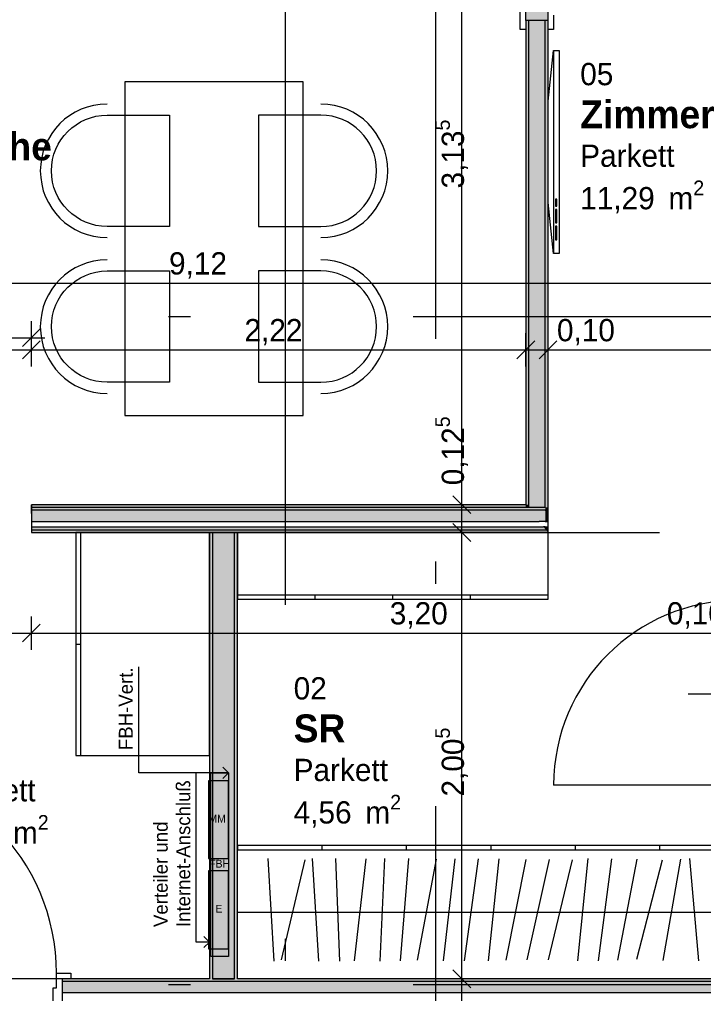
# Model space of a CAD drawing. Header units: metres. Extents: x -3 to 205, y -18 to 45.
# Drawn here: x 13.131 to 16.203, y -6.041 to -1.665 of the extents above; entities that cross this region are included whole.
import ezdxf

# ---------------------------------------------------------------- set-up
doc = ezdxf.new("R2010")
doc.units = ezdxf.units.M
doc.header["$MEASUREMENT"] = 0
for name, pattern in [('Achse', [0.004, 0.002, -0.001, 0, -0.001]), ('Schnittlinie', [0.006, 0.003, -0.0015, 0, -0.0015]), ('Untersicht', [0.001, 0.0005, -0.0005])]:
    doc.linetypes.add(name, pattern=pattern)
for name, color, linetype in [('1._1.Stock PP STG1_3_000 Achsraster', 7, 'Continuous'), ('1._1.Stock PP STG1_3_120 Wand Innen tragend', 7, 'Continuous'), ('1._1.Stock PP STG1_3_130 Wand Innen', 7, 'Continuous'), ('1._1.Stock PP STG1_3_510 Möblierung', 7, 'Continuous'), ('1._1.Stock PP STG1_3_620 Haustechnik Installation', 7, 'Continuous'), ('1._1.Stock PP STG1_3_630 Elektrische Installation', 7, 'Continuous'), ('1._1.Stock PP STG1_3_810 Raum', 7, 'Continuous'), ('1._1.Stock PP STG1_3_815 Raumbegrenzung', 7, 'Continuous'), ('1._1.Stock PP STG1_3_851 Marker Schnitt', 7, 'Continuous'), ('1._1.Stock PP STG1_3_945 Einreichplan Beschriftung', 7, 'Continuous'), ('1._1.Stock PP STG1_3_950 Polierplan Bemaßung', 7, 'Continuous'), ('1._1.Stock PP STG1_3_950-1 Polierplan Bemaßung Küche', 7, 'Continuous')]:
    doc.layers.add(name, color=color, linetype=linetype)
doc.styles.add('ERSTELLTER_STIL_2', font='')
doc.styles.add('ERSTELLTER_STIL_6', font='')
doc.styles.get('ERSTELLTER_STIL_2').set_extended_font_data('Eurostile')
doc.styles.get('ERSTELLTER_STIL_6').set_extended_font_data('Eurostile', bold=True)

msp = doc.modelspace()

# ---------------------------------------------------------------- hatches: boundary and pattern name
at = {"layer": '1._1.Stock PP STG1_3_120 Wand Innen tragend', "linetype": 'Continuous', "lineweight": 13, "true_color": 0xfb02fe}
msp.add_hatch(color=6, dxfattribs=at).paths.add_polyline_path([(13.3225, -5.9875), (16.385, -5.9875), (16.385, -5.975), (13.3225, -5.975)])
at = {"layer": '1._1.Stock PP STG1_3_120 Wand Innen tragend', "linetype": 'Continuous', "lineweight": 13, "true_color": 0xffaa00}
msp.add_hatch(color=40, dxfattribs=at).paths.add_polyline_path([(16.385, -5.9875), (13.3225, -5.9875), (13.3225, -6.0375), (16.385, -6.0375)])
at = {"layer": '1._1.Stock PP STG1_3_130 Wand Innen', "linetype": 'Continuous', "lineweight": 0, "true_color": 0xffffff}
msp.add_hatch(color=7, dxfattribs=at).paths.add_polyline_path([(15.505, -0.78), (15.405, -0.78), (15.405, -1.67), (15.505, -1.67)])
at = {"layer": '1._1.Stock PP STG1_3_130 Wand Innen', "linetype": 'Continuous', "lineweight": 13, "true_color": 0xfb02fe}
for points in [[(15.405, -3.845), (15.4175, -3.845), (15.4175, -1.67), (15.405, -1.67)], [(15.505, -1.67), (15.4925, -1.67), (15.4925, -3.8575), (15.505, -3.8575)], [(15.405, -3.845), (13.185, -3.845), (13.185, -3.8575), (15.405, -3.8575)], [(15.415, -3.8575), (15.405, -3.845), (15.405, -3.8575)], [(15.405, -3.845), (15.415, -3.8575), (15.4175, -3.8575), (15.4175, -3.845)], [(15.415, -3.8575), (13.185, -3.8575), (13.185, -3.87), (15.425, -3.87)], [(15.415, -3.8575), (15.4175, -3.8606), (15.4175, -3.8575)], [(15.4175, -3.8575), (15.4175, -3.8606), (15.425, -3.87), (15.4925, -3.87), (15.4925, -3.8575)], [(15.4925, -3.8575), (15.4925, -3.87), (15.505, -3.87), (15.505, -3.8575)], [(13.185, -3.9575), (15.495, -3.9575), (15.485, -3.945), (13.185, -3.945)], [(13.185, -3.97), (15.505, -3.97), (15.495, -3.9575), (13.185, -3.9575)], [(13.985, -3.97), (13.985, -5.975), (13.9975, -5.975), (13.9975, -3.97)], [(14.11, -5.975), (14.11, -3.97), (14.0975, -3.97), (14.0975, -5.975)], [(15.485, -3.945), (15.4925, -3.9544), (15.4925, -3.945)], [(15.4925, -3.945), (15.4925, -3.9544), (15.495, -3.9575), (15.505, -3.9575), (15.505, -3.945)], [(15.505, -3.9575), (15.495, -3.9575), (15.505, -3.97)]]:
    msp.add_hatch(color=6, dxfattribs=at).paths.add_polyline_path(points)
at = {"layer": '1._1.Stock PP STG1_3_130 Wand Innen', "linetype": 'Continuous', "lineweight": 13, "true_color": 0xffaa00}
for points in [[(15.4925, -1.67), (15.4175, -1.67), (15.4175, -3.8575), (15.4925, -3.8575)], [(15.425, -3.87), (13.185, -3.87), (13.185, -3.92), (15.465, -3.92)], [(15.425, -3.87), (15.465, -3.92), (15.4925, -3.92), (15.4925, -3.87)], [(15.4925, -3.87), (15.4925, -3.92), (15.505, -3.92), (15.505, -3.87)], [(14.0975, -5.975), (14.0975, -3.97), (13.9975, -3.97), (13.9975, -5.975)]]:
    msp.add_hatch(color=40, dxfattribs=at).paths.add_polyline_path(points)
at = {"layer": '1._1.Stock PP STG1_3_620 Haustechnik Installation', "linetype": 'Continuous', "lineweight": 0, "true_color": 0x3f0000}
msp.add_hatch(color=18, dxfattribs=at).paths.add_polyline_path([(14.07, -5.05), (13.99, -5.05), (13.99, -5.875), (14.07, -5.875)])
at = {"layer": '1._1.Stock PP STG1_3_630 Elektrische Installation', "linetype": 'Continuous', "lineweight": 0, "true_color": 0x3f1b00}
for points in [[(14.07, -5.085), (13.98, -5.085), (13.98, -5.435), (14.07, -5.435)], [(14.07, -5.49), (13.98, -5.49), (13.98, -5.84), (14.07, -5.84)]]:
    msp.add_hatch(color=28, dxfattribs=at).paths.add_polyline_path(points)

# ---------------------------------------------------------------- linework, layer by layer
at = {"layer": '1._1.Stock PP STG1_3_000 Achsraster', "color": 5, "linetype": 'Achse', "lineweight": 0, "ltscale": 1000}
for p, q in [((15, 3), (15, -18)), ((-1.5, -3), (21, -3)), ((-1.5, -6), (21, -6))]:
    msp.add_line(p, q, dxfattribs=at)
at = {"layer": '1._1.Stock PP STG1_3_120 Wand Innen tragend', "color": 7, "linetype": 'Continuous', "lineweight": 13, "ltscale": 1000}
for p, q in [((13.2975, -6.015), (13.2975, -5.95)), ((13.2975, -5.95), (13.3625, -5.95)), ((13.3625, -5.95), (13.3625, -5.975)), ((13.3225, -5.975), (13.3225, -5.9875)), ((13.3625, -5.975), (13.3225, -5.975)), ((13.3225, -5.975), (13.3225, -6.225)), ((13.3225, -5.975), (13.3225, -5.9875)), ((13.3225, -5.975), (13.3225, -5.9875)), ((16.385, -5.9875), (13.3225, -5.9875)), ((13.3225, -5.9875), (13.3225, -6.0375)), ((13.3225, -5.9875), (13.3225, -6.0375)), ((13.3225, -5.9875), (13.3225, -6.0375)), ((13.2825, -6.25), (13.2825, -6.015)), ((13.2825, -6.015), (13.2975, -6.015)), ((16.385, -6.0375), (13.3225, -6.0375)), ((13.3225, -6.0375), (13.3225, -6.045)), ((13.3225, -6.0375), (13.3225, -6.045)), ((13.3225, -6.0375), (13.3225, -6.045))]:
    msp.add_line(p, q, dxfattribs=at)
at = {"layer": '1._1.Stock PP STG1_3_120 Wand Innen tragend', "color": 8, "linetype": 'Continuous', "lineweight": 13, "ltscale": 1000}
msp.add_line((13.3225, -5.975), (12.3325, -5.975), dxfattribs=at)
at = {"layer": '1._1.Stock PP STG1_3_120 Wand Innen tragend', "color": 7, "linetype": 'Continuous', "lineweight": 13, "ltscale": 1000, "flags": 128}
for points in [[(13.985, -5.975), (13.3225, -5.975)], [(14.0975, -5.975), (13.9975, -5.975)], [(16.385, -5.975), (14.11, -5.975)]]:
    msp.add_lwpolyline(points, dxfattribs=at)
at = {"layer": '1._1.Stock PP STG1_3_120 Wand Innen tragend', "color": 7, "linetype": 'Continuous', "lineweight": 13, "ltscale": 1000}
msp.add_arc((12.3675, -5.95), 0.93, 0, 90, dxfattribs=at)
at = {"layer": '1._1.Stock PP STG1_3_130 Wand Innen', "color": 8, "linetype": 'Untersicht', "lineweight": 13, "ltscale": 1000}
for p, q in [((15.405, -1.67), (15.405, -0.78)), ((15.505, -1.67), (15.505, -0.78))]:
    msp.add_line(p, q, dxfattribs=at)
at = {"layer": '1._1.Stock PP STG1_3_130 Wand Innen', "color": 7, "linetype": 'Continuous', "lineweight": 13, "ltscale": 1000}
for p, q in [((15.38, -1.71), (15.38, -1.63)), ((15.53, -1.645), (15.53, -1.71)), ((15.505, -1.67), (15.405, -1.67)), ((15.405, -1.67), (15.405, -1.71)), ((15.505, -1.71), (15.505, -1.67)), ((15.405, -1.71), (15.38, -1.71)), ((15.53, -1.71), (15.505, -1.71)), ((16.135, -4.695), (16.535, -4.695)), ((16.36, -5.105), (15.53, -5.105))]:
    msp.add_line(p, q, dxfattribs=at)
at = {"layer": '1._1.Stock PP STG1_3_130 Wand Innen', "color": 7, "linetype": 'Continuous', "lineweight": 18, "ltscale": 1000}
for p, q in [((15.4175, -1.67), (15.405, -1.67)), ((15.4175, -1.67), (15.405, -1.67)), ((15.4175, -1.67), (15.405, -1.67)), ((15.4175, -1.67), (15.4175, -3.8575)), ((15.4925, -1.67), (15.4175, -1.67)), ((15.4925, -1.67), (15.4175, -1.67)), ((15.4925, -1.67), (15.4175, -1.67)), ((15.4925, -3.8575), (15.4925, -1.67)), ((15.505, -1.67), (15.4925, -1.67)), ((15.505, -1.67), (15.4925, -1.67)), ((15.505, -1.67), (15.4925, -1.67)), ((15.415, -3.8575), (13.185, -3.8575)), ((15.425, -3.87), (13.185, -3.87)), ((15.4175, -3.8575), (15.415, -3.8575)), ((15.4175, -3.8575), (15.415, -3.8575)), ((15.4925, -3.8575), (15.4175, -3.8575)), ((15.4925, -3.8575), (15.4175, -3.8575)), ((15.4925, -3.87), (15.425, -3.87)), ((15.4925, -3.87), (15.505, -3.87)), ((15.4925, -3.87), (15.505, -3.87)), ((13.185, -3.92), (15.465, -3.92)), ((15.4925, -3.92), (15.465, -3.92)), ((15.4925, -3.92), (15.505, -3.92)), ((13.185, -3.945), (15.485, -3.945)), ((13.185, -3.9575), (15.495, -3.9575)), ((13.9975, -3.97), (13.9975, -5.975)), ((14.0975, -5.975), (14.0975, -3.97)), ((15.4925, -3.945), (15.485, -3.945)), ((15.4925, -3.945), (15.505, -3.945)), ((15.495, -3.9575), (15.505, -3.9575))]:
    msp.add_line(p, q, dxfattribs=at)
at = {"layer": '1._1.Stock PP STG1_3_130 Wand Innen', "color": 7, "linetype": 'Continuous', "lineweight": 18, "ltscale": 1000, "flags": 128}
for points in [[(15.405, -1.67), (15.405, -3.845)], [(15.505, -3.87), (15.505, -1.67)], [(15.405, -3.845), (13.185, -3.845)], [(13.185, -3.845), (13.185, -3.8575)], [(13.185, -3.8575), (13.185, -3.87)], [(13.185, -3.87), (13.185, -3.92)], [(15.505, -3.92), (15.505, -3.87)], [(13.185, -3.92), (13.185, -3.945)], [(15.505, -3.945), (15.505, -3.92)], [(13.185, -3.945), (13.185, -3.9575)], [(13.185, -3.9575), (13.185, -3.97)], [(13.185, -3.97), (15.505, -3.97)], [(13.985, -3.97), (13.985, -5.975)], [(14.11, -3.97), (13.985, -3.97)], [(14.11, -5.975), (14.11, -3.97)], [(15.505, -3.9575), (15.505, -3.945)], [(15.505, -3.97), (15.505, -3.9575)], [(13.9975, -5.975), (14.0975, -5.975)]]:
    msp.add_lwpolyline(points, dxfattribs=at)
at = {"layer": '1._1.Stock PP STG1_3_130 Wand Innen', "color": 7, "linetype": 'Continuous', "lineweight": 13, "ltscale": 1000}
msp.add_arc((16.36, -5.105), 0.83, 90, 180, dxfattribs=at)
at = {"layer": '1._1.Stock PP STG1_3_510 Möblierung', "color": 8, "linetype": 'Continuous', "lineweight": 13, "ltscale": 1000, "true_color": 0x7e7f7f}
for p, q in [((15.53, -1.8042), (15.53, -2.7158)), ((15.545, -2.4727), (15.5387, -2.4727)), ((15.5387, -2.4727), (15.5387, -2.5031)), ((15.545, -2.5031), (15.545, -2.4727)), ((15.5387, -2.5031), (15.545, -2.5031)), ((15.545, -2.5183), (15.5387, -2.5183)), ((15.5387, -2.5183), (15.5387, -2.5791)), ((15.545, -2.5791), (15.545, -2.5183)), ((15.5387, -2.5791), (15.545, -2.5791)), ((15.545, -2.5942), (15.5387, -2.5942)), ((15.5387, -2.5942), (15.5387, -2.655)), ((15.545, -2.655), (15.545, -2.5942)), ((15.5387, -2.655), (15.545, -2.655)), ((13.385, -3.97), (13.405, -3.97)), ((13.405, -3.97), (13.405, -4.9725)), ((14.11, -4.25), (15.505, -4.25)), ((14.11, -4.27), (14.11, -4.25)), ((14.4587, -4.27), (14.4587, -4.25)), ((14.8075, -4.27), (14.8075, -4.25)), ((15.1562, -4.27), (15.1562, -4.25)), ((13.385, -4.4713), (13.405, -4.4713)), ((14.11, -5.375), (14.11, -5.395)), ((14.4892, -5.375), (14.4892, -5.395)), ((14.8683, -5.375), (14.8683, -5.395)), ((15.2475, -5.375), (15.2475, -5.395)), ((15.6267, -5.375), (15.6267, -5.395)), ((16.0058, -5.375), (16.0058, -5.395)), ((14.11, -5.395), (16.385, -5.395)), ((14.246, -5.4346), (14.274, -5.8954)), ((14.4127, -5.4402), (14.3073, -5.8898)), ((14.4455, -5.4346), (14.4745, -5.8954)), ((14.5513, -5.4343), (14.5687, -5.8957)), ((14.6861, -5.4356), (14.6339, -5.8944)), ((14.7708, -5.4344), (14.7492, -5.8956)), ((14.879, -5.4349), (14.841, -5.8951)), ((15.0028, -5.4381), (14.9172, -5.8919)), ((15.086, -5.4356), (15.034, -5.8944)), ((15.1919, -5.4363), (15.1281, -5.8937)), ((15.2837, -5.4354), (15.2363, -5.8947)), ((15.4048, -5.4385), (15.3152, -5.8915)), ((15.5098, -5.4396), (15.4102, -5.8904)), ((15.614, -5.4405), (15.506, -5.8895)), ((15.6834, -5.4353), (15.6366, -5.8947)), ((15.7901, -5.4361), (15.7299, -5.8939)), ((15.9036, -5.4383), (15.8164, -5.8917)), ((16.0181, -5.4416), (15.9019, -5.8884)), ((16.0998, -5.4376), (16.0202, -5.8924)), ((16.14, -5.435), (16.18, -5.895)), ((14.11, -5.675), (16.385, -5.675))]:
    msp.add_line(p, q, dxfattribs=at)
at = {"layer": '1._1.Stock PP STG1_3_510 Möblierung', "color": 8, "linetype": 'Continuous', "lineweight": 13, "ltscale": 1000, "true_color": 0x7e7f7f, "flags": 128}
for points in [[(15.555, -1.8042), (15.555, -2.7158), (15.53, -2.7158), (15.505, -2.4879), (15.505, -2.0321), (15.53, -1.8042)], [(14.405, -1.945), (13.605, -1.945), (13.605, -3.445), (14.405, -3.445)], [(13.385, -3.97), (13.385, -4.9725), (13.985, -4.9725), (13.985, -3.97)], [(14.11, -4.27), (15.505, -4.27), (15.505, -3.97), (14.11, -3.97)], [(14.11, -5.375), (16.385, -5.375), (16.385, -5.975), (14.11, -5.975)]]:
    msp.add_lwpolyline(points, close=True, dxfattribs=at)
for points in [[(13.805, -2.095), (13.805, -2.595), (13.525, -2.595, -1), (13.525, -2.095)], [(14.205, -2.095), (14.205, -2.595), (14.485, -2.595, 1), (14.485, -2.095)], [(13.805, -2.795), (13.805, -3.295), (13.525, -3.295, -1), (13.525, -2.795)], [(14.205, -2.795), (14.205, -3.295), (14.485, -3.295, 1), (14.485, -2.795)]]:
    msp.add_lwpolyline(points, format="xyb", close=True, dxfattribs=at)
at = {"layer": '1._1.Stock PP STG1_3_510 Möblierung', "color": 8, "linetype": 'Continuous', "lineweight": 13, "ltscale": 1000, "true_color": 0x7e7f7f}
for centre, start, end in [((13.525, -2.345), 90, 270), ((14.485, -2.345), 270, 90), ((13.525, -3.045), 90, 270), ((14.485, -3.045), 270, 90)]:
    msp.add_arc(centre, 0.3, start, end, dxfattribs=at)
at = {"layer": '1._1.Stock PP STG1_3_620 Haustechnik Installation', "color": 7, "linetype": 'Continuous', "lineweight": 13, "ltscale": 1000}
for p, q in [((13.99, -5.875), (13.99, -5.05)), ((13.99, -5.05), (14.07, -5.05)), ((14.07, -5.05), (14.07, -5.875)), ((14.07, -5.875), (13.99, -5.875))]:
    msp.add_line(p, q, dxfattribs=at)
at = {"layer": '1._1.Stock PP STG1_3_630 Elektrische Installation', "color": 7, "linetype": 'Continuous', "lineweight": 13, "ltscale": 1000, "flags": 128}
for points in [[(14.07, -5.085), (13.98, -5.085), (13.98, -5.435), (14.07, -5.435)], [(14.07, -5.49), (13.98, -5.49), (13.98, -5.84), (14.07, -5.84)]]:
    msp.add_lwpolyline(points, close=True, dxfattribs=at)
at = {"layer": '1._1.Stock PP STG1_3_815 Raumbegrenzung', "color": 8, "linetype": 'Untersicht', "lineweight": 13, "ltscale": 1000, "flags": 128}
for points in [[(12.27, -3.97), (13.185, -3.97), (13.185, -3.845)], [(15.505, -3.97), (16.385, -3.97)]]:
    msp.add_lwpolyline(points, dxfattribs=at)
at = {"layer": '1._1.Stock PP STG1_3_851 Marker Schnitt', "color": 7, "linetype": 'Schnittlinie', "lineweight": 13, "ltscale": 1000}
msp.add_line((14.325, 4.805), (14.325, -18), dxfattribs=at)
at = {"layer": '1._1.Stock PP STG1_3_945 Einreichplan Beschriftung', "color": 92, "linetype": 'Continuous', "lineweight": 13, "ltscale": 1000}
for p, q in [((13.6675, -4.9477), (13.6675, -4.5741)), ((13.6675, -5.05), (13.6675, -4.9477)), ((14.07, -5.05), (14.045, -5.025)), ((14.07, -5.05), (13.6675, -5.05)), ((13.9255, -5.7426), (13.9255, -5.0521)), ((14.07, -5.05), (14.045, -5.075)), ((13.9255, -5.81), (13.9255, -5.7426)), ((13.985, -5.81), (13.9255, -5.81)), ((13.985, -5.81), (13.96, -5.785)), ((13.985, -5.81), (13.96, -5.835))]:
    msp.add_line(p, q, dxfattribs=at)
at = {"layer": '1._1.Stock PP STG1_3_950 Polierplan Bemaßung', "color": 6, "linetype": 'Continuous', "lineweight": 13, "ltscale": 1000, "true_color": 0xfb02fe}
for p, q in [((15.1177, -3.845), (15.1177, -0.71)), ((13.185, -3.2244), (13.185, -3.0744)), ((15.405, -3.2244), (15.405, -3.0744)), ((15.505, -3.2244), (15.505, -3.0744)), ((12.27, -3.1494), (13.185, -3.1494)), ((13.225, -3.1094), (13.145, -3.1894)), ((13.185, -3.1494), (15.405, -3.1494)), ((15.445, -3.1094), (15.365, -3.1894)), ((15.405, -3.1494), (15.505, -3.1494)), ((15.545, -3.1094), (15.465, -3.1894)), ((15.505, -3.1494), (18.6669, -3.1494)), ((15.0777, -3.805), (15.1577, -3.885)), ((15.1927, -3.845), (15.0427, -3.845)), ((15.1177, -3.97), (15.1177, -3.845)), ((15.0777, -3.93), (15.1577, -4.01)), ((15.1927, -3.97), (15.0427, -3.97)), ((15.1177, -5.975), (15.1177, -3.97)), ((13.185, -4.4966), (13.185, -4.3466)), ((13.225, -4.3816), (13.145, -4.4616)), ((12.27, -4.4216), (13.185, -4.4216)), ((13.185, -4.4216), (16.385, -4.4216)), ((15.0777, -5.935), (15.1577, -6.015)), ((15.1927, -5.975), (15.0427, -5.975)), ((15.1177, -6.225), (15.1177, -5.975))]:
    msp.add_line(p, q, dxfattribs=at)
at = {"layer": '1._1.Stock PP STG1_3_950 Polierplan Bemaßung', "color": 76, "linetype": 'Continuous', "lineweight": 13, "ltscale": 1000, "true_color": 0x3f7f02}
msp.add_line((9.55, -2.8494), (18.6688, -2.8494), dxfattribs=at)
at = {"layer": '1._1.Stock PP STG1_3_950-1 Polierplan Bemaßung Küche', "color": 150, "linetype": 'Continuous', "lineweight": 13, "ltscale": 1000, "true_color": 0x0f7ffe}
for p, q in [((13.145, -3.135), (13.225, -3.055)), ((13.185, -3.17), (13.185, -3.02)), ((12.27, -3.095), (13.185, -3.095)), ((13.185, -3.095), (13.245, -3.095))]:
    msp.add_line(p, q, dxfattribs=at)

# ---------------------------------------------------------------- texts
at = {"layer": '1._1.Stock PP STG1_3_620 Haustechnik Installation', "color": 7, "linetype": 'Continuous', "lineweight": 13, "insert": (13.9835, -5.4581), "char_height": 0.035, "attachment_point": 4, "style": 'ERSTELLTER_STIL_2'}
msp.add_mtext('\\A1;{\\pql;\\fEurostile|b0|i0|c0|p0;\\W1.000000;FBH}', dxfattribs=at)
at = {"layer": '1._1.Stock PP STG1_3_630 Elektrische Installation', "color": 7, "linetype": 'Continuous', "lineweight": 13, "char_height": 0.035, "attachment_point": 4, "style": 'ERSTELLTER_STIL_2'}
for s, insert in [('\\A1;{\\pql;\\fEurostile|b0|i0|c0|p0;\\W1.000000;MM}', (13.98, -5.2556)), ('\\A1;{\\pql;\\fEurostile|b0|i0|c0|p0;\\W1.000000;E}', (14.0112, -5.6606))]:
    msp.add_mtext(s, dxfattribs=dict(at, insert=insert))
at = {"layer": '1._1.Stock PP STG1_3_810 Raum', "color": 7, "linetype": 'Continuous', "lineweight": 13, "attachment_point": 1}
for s, insert, char_height, style in [('\\A1;{\\pql;\\pt0;\\fEurostile|b0|i0|c0|p0;\\W1.000000;05}', (15.6495, -1.8604), 0.1, 'ERSTELLTER_STIL_2'), ('\\A1;{\\pql;\\pt0;\\fEurostile|b1|i0|c0|p0;\\W1.000000;Zimmer}', (15.6495, -2.0286), 0.125, 'ERSTELLTER_STIL_6'), ('\\A1;{\\pql;\\pt0;\\fEurostile|b1|i0|c0|p0;\\W1.000000;Wohnküche}', (12.3297, -2.1732), 0.125, 'ERSTELLTER_STIL_6'), ('\\A1;{\\pql;\\pt0;\\fEurostile|b0|i0|c0|p0;\\W1.000000;Parkett}', (15.6495, -2.2271), 0.1, 'ERSTELLTER_STIL_2'), ('\\A1;{\\pql;\\pt0,0.05;\\fEurostile|b0|i0|c0|p0;\\W1.000000;11,29\\fEurostile|b0|i0|c0|p0;\\W1.000000;\\A1{\\H.66x;\\S^  ;}\\fEurostile|b0|i0|c0|p0;\\W1.000000; m\\fEurostile|b0|i0|c0|p0;\\W1.000000;\\A1{\\H.66x;\\S2^  ;}}', (15.6495, -2.3886), 0.1, 'ERSTELLTER_STIL_2'), ('\\A1;{\\pql;\\pt0;\\fEurostile|b0|i0|c0|p0;\\W1.000000;02}', (14.3626, -4.6202), 0.1, 'ERSTELLTER_STIL_2'), ('\\A1;{\\pql;\\pt0;\\fEurostile|b1|i0|c0|p0;\\W1.000000;SR}', (14.3626, -4.7873), 0.125, 'ERSTELLTER_STIL_6'), ('\\A1;{\\pql;\\pt0;\\fEurostile|b0|i0|c0|p0;\\W1.000000;Parkett}', (14.3626, -4.9868), 0.1, 'ERSTELLTER_STIL_2'), ('\\A1;{\\pql;\\pt0;\\fEurostile|b0|i0|c0|p0;\\W1.000000;Parkett}', (12.7802, -5.078), 0.1, 'ERSTELLTER_STIL_2'), ('\\A1;{\\pql;\\pt0,0.05;\\fEurostile|b0|i0|c0|p0;\\W1.000000;4,56\\fEurostile|b0|i0|c0|p0;\\W1.000000;\\A1{\\H.66x;\\S^  ;}\\fEurostile|b0|i0|c0|p0;\\W1.000000; m\\fEurostile|b0|i0|c0|p0;\\W1.000000;\\A1{\\H.66x;\\S2^  ;}}', (14.3626, -5.1483), 0.1, 'ERSTELLTER_STIL_2'), ('\\A1;{\\pql;\\pt0,0.05;\\fEurostile|b0|i0|c0|p0;\\W1.000000;3,44\\fEurostile|b0|i0|c0|p0;\\W1.000000;\\A1{\\H.66x;\\S^  ;}\\fEurostile|b0|i0|c0|p0;\\W1.000000; m\\fEurostile|b0|i0|c0|p0;\\W1.000000;\\A1{\\H.66x;\\S2^  ;}}', (12.7802, -5.2395), 0.1, 'ERSTELLTER_STIL_2')]:
    msp.add_mtext(s, dxfattribs=dict(at, insert=insert, char_height=char_height, style=style))
at = {"layer": '1._1.Stock PP STG1_3_945 Einreichplan Beschriftung', "color": 92, "linetype": 'Continuous', "lineweight": 13, "insert": (13.6408, -4.9477), "char_height": 0.0625, "attachment_point": 7, "rotation": 90, "style": 'ERSTELLTER_STIL_2'}
msp.add_mtext('\\A1;{\\pql;\\fEurostile|b0|i0|c0|p0;\\W1.000000;FBH-Vert.}', dxfattribs=at)
at = {"layer": '1._1.Stock PP STG1_3_945 Einreichplan Beschriftung', "color": 92, "linetype": 'Continuous', "lineweight": 13, "insert": (13.8988, -5.7426), "char_height": 0.0625, "attachment_point": 7, "rotation": 90, "line_spacing_factor": 0.968754, "style": 'ERSTELLTER_STIL_2'}
msp.add_mtext('\\A1;{\\pql;\\fEurostile|b0|i0|c0|p0;\\W1.000000;Verteiler und\\P\\pql;\\fEurostile|b0|i0|c0|p0;\\W1.000000;Internet-Anschluß}', dxfattribs=at)
at = {"layer": '1._1.Stock PP STG1_3_950 Polierplan Bemaßung', "color": 6, "linetype": 'Continuous', "lineweight": 13, "true_color": 0xfb02fe, "char_height": 0.1, "attachment_point": 7, "rotation": 90, "style": 'ERSTELLTER_STIL_2'}
for s, insert in [('\\A1;{\\pql;\\fEurostile|b0|i0|c0|p0;\\W1.000000;3,13\\fEurostile|b0|i0|c0|p0;\\W1.000000;\\A1{\\H.66x;\\S5^  ;}}', (15.1567, -2.4242)), ('\\A1;{\\pql;\\fEurostile|b0|i0|c0|p0;\\W1.000000;0,12\\fEurostile|b0|i0|c0|p0;\\W1.000000;\\A1{\\H.66x;\\S5^  ;}}', (15.1567, -3.7577)), ('\\A1;{\\pql;\\fEurostile|b0|i0|c0|p0;\\W1.000000;2,00\\fEurostile|b0|i0|c0|p0;\\W1.000000;\\A1{\\H.66x;\\S5^  ;}}', (15.1567, -5.156))]:
    msp.add_mtext(s, dxfattribs=dict(at, insert=insert))
at = {"layer": '1._1.Stock PP STG1_3_950 Polierplan Bemaßung', "color": 76, "linetype": 'Continuous', "lineweight": 13, "true_color": 0x3f7f02, "insert": (13.803, -2.8294), "char_height": 0.1, "width": 0.306373, "attachment_point": 7, "style": 'ERSTELLTER_STIL_2'}
msp.add_mtext('\\A1;{\\pql;\\fEurostile|b0|i0|c0|p0;\\W1.000000;9,12}', dxfattribs=at)
at = {"layer": '1._1.Stock PP STG1_3_950 Polierplan Bemaßung', "color": 6, "linetype": 'Continuous', "lineweight": 13, "true_color": 0xfb02fe, "char_height": 0.1, "width": 0.306373, "attachment_point": 7, "style": 'ERSTELLTER_STIL_2'}
for s, insert in [('\\A1;{\\pql;\\fEurostile|b0|i0|c0|p0;\\W1.000000;2,22}', (14.1418, -3.1294)), ('\\A1;{\\pql;\\fEurostile|b0|i0|c0|p0;\\W1.000000;0,10}', (15.545, -3.1294)), ('\\A1;{\\pql;\\fEurostile|b0|i0|c0|p0;\\W1.000000;3,20}', (14.7943, -4.4016)), ('\\A1;{\\pql;\\fEurostile|b0|i0|c0|p0;\\W1.000000;0,10}', (16.0386, -4.4016))]:
    msp.add_mtext(s, dxfattribs=dict(at, insert=insert))

doc.saveas('drawing.dxf')
